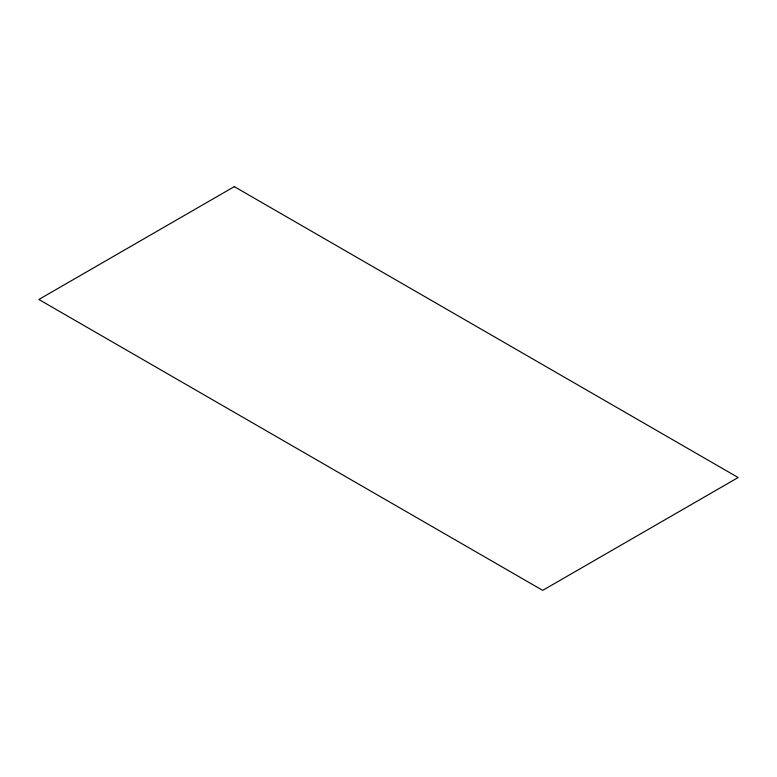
<?xml version="1.0" encoding="UTF-8"?>
<svg xmlns="http://www.w3.org/2000/svg" width="777" height="777" viewBox="0 0 777 777"><rect width="100%" height="100%" fill="white"/><g stroke="black" fill="none" stroke-linecap="round" stroke-linejoin="round"><path stroke-width="1.17" d="M234.304 186.635L38.85 299.475L542.696 590.365L738.15 477.525L234.304 186.635"/></g></svg>
